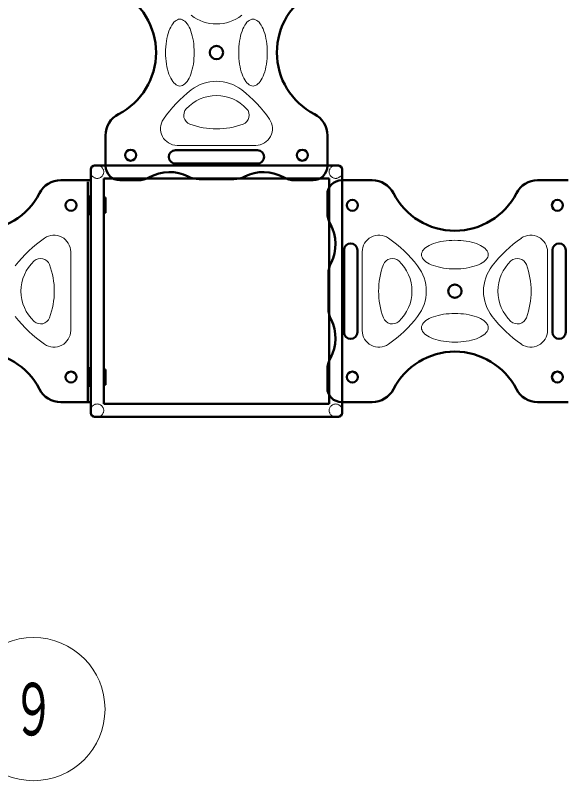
# Model space of a CAD drawing. Units: millimetres on the paper. Extents: x -385 to 0, y -594 to 267.
# Drawn here: x -288.2 to -265.08, y 118.37 to 150.45 of the extents above; entities that cross this region are included whole.
import ezdxf
from ezdxf.enums import TextEntityAlignment as Align

# ---------------------------------------------------------------- set-up
doc = ezdxf.new("R2010")
doc.units = ezdxf.units.MM
doc.linetypes.add('USER1', pattern=[4.5, 2.5, -2])
doc.layers.add('LY_1', color=140, linetype='Continuous', lineweight=50)
doc.styles.add('ＭＳ ゴシック', font='')
doc.styles.get('ＭＳ ゴシック').set_extended_font_data('MS Gothic')

msp = doc.modelspace()

# ---------------------------------------------------------------- linework, layer by layer
at = {"layer": 'LY_1'}
for p, q in [((-284.416, 144.139), (-284.416, 145.42)), ((-275.116, 144.139), (-275.116, 145.42)), ((-281.486, 144.799), (-278.046, 144.799)), ((-284.878, 144.161), (-274.654, 144.161)), ((-281.486, 144.239), (-278.046, 144.239)), ((-285.038, 133.777), (-285.038, 144.001)), ((-274.494, 144.001), (-274.494, 133.777)), ((-285.038, 143.539), (-286.298, 143.539)), ((-285.166, 143.479), (-285.166, 134.299)), ((-284.494, 143.617), (-275.038, 143.617)), ((-284.494, 134.161), (-284.494, 143.617)), ((-283.059, 143.539), (-283.816, 143.539)), ((-280.495, 143.584), (-279.766, 143.584)), ((-279.038, 143.584), (-279.766, 143.584)), ((-276.473, 143.539), (-275.716, 143.539)), ((-275.038, 143.617), (-275.038, 134.161)), ((-274.516, 143.539), (-273.235, 143.539)), ((-265.016, 143.539), (-266.298, 143.539)), ((-285.038, 142.809), (-285.166, 142.809)), ((-285.11, 142.169), (-285.11, 142.809)), ((-285.038, 142.859), (-285.086, 142.859)), ((-284.422, 142.809), (-284.494, 142.809)), ((-284.422, 142.169), (-284.422, 142.809)), ((-275.116, 142.182), (-275.116, 142.939)), ((-285.038, 142.169), (-285.166, 142.169)), ((-284.422, 142.169), (-284.494, 142.169)), ((-285.038, 142.119), (-285.086, 142.119)), ((-274.416, 137.169), (-274.416, 140.609)), ((-273.856, 137.169), (-273.856, 140.609)), ((-265.676, 137.169), (-265.676, 140.609)), ((-265.116, 137.169), (-265.116, 140.609)), ((-275.071, 139.617), (-275.071, 138.889)), ((-275.071, 138.16), (-275.071, 138.889)), ((-285.038, 135.609), (-285.166, 135.609)), ((-285.11, 135.609), (-285.11, 134.969)), ((-285.038, 135.659), (-285.086, 135.659)), ((-284.422, 135.609), (-284.494, 135.609)), ((-284.422, 135.609), (-284.422, 134.969)), ((-275.116, 135.596), (-275.116, 134.839)), ((-285.038, 134.969), (-285.166, 134.969)), ((-285.038, 134.919), (-285.086, 134.919)), ((-284.422, 134.969), (-284.494, 134.969)), ((-285.056, 134.239), (-286.298, 134.239)), ((-275.038, 134.161), (-284.494, 134.161)), ((-274.516, 134.239), (-273.235, 134.239)), ((-265.016, 134.239), (-266.298, 134.239)), ((-274.654, 133.617), (-284.878, 133.617))]:
    msp.add_line(p, q, dxfattribs=at)
at = {"layer": 'LY_1', "color": 7, "lineweight": 13}
for p, q in [((-278.119, 145.002), (-281.413, 145.002)), ((-285.88, 137.242), (-285.88, 140.536)), ((-273.653, 140.536), (-273.653, 137.242)), ((-265.88, 140.536), (-265.88, 137.242))]:
    msp.add_line(p, q, dxfattribs=at)
for points in [[(-281.3, 147.489), (-281.247, 147.494), (-281.195, 147.51), (-281.144, 147.537), (-281.094, 147.573), (-281.046, 147.62), (-281, 147.676), (-280.955, 147.742), (-280.914, 147.816), (-280.875, 147.899), (-280.84, 147.989), (-280.808, 148.086), (-280.78, 148.189), (-280.756, 148.297), (-280.736, 148.41), (-280.72, 148.527), (-280.709, 148.646), (-280.702, 148.767), (-280.7, 148.889), (-280.702, 149.011), (-280.709, 149.132), (-280.72, 149.251), (-280.736, 149.368), (-280.756, 149.481), (-280.78, 149.589), (-280.808, 149.692), (-280.84, 149.789), (-280.875, 149.879), (-280.914, 149.961), (-280.955, 150.036), (-281, 150.101), (-281.046, 150.158), (-281.094, 150.204), (-281.144, 150.241), (-281.195, 150.268), (-281.247, 150.284), (-281.3, 150.289), (-281.352, 150.284), (-281.404, 150.268), (-281.455, 150.241), (-281.505, 150.204), (-281.553, 150.158), (-281.6, 150.101), (-281.644, 150.036), (-281.685, 149.961), (-281.724, 149.879), (-281.759, 149.789), (-281.791, 149.692), (-281.819, 149.589), (-281.843, 149.481), (-281.863, 149.368), (-281.879, 149.251), (-281.89, 149.132), (-281.897, 149.011), (-281.9, 148.889), (-281.897, 148.767), (-281.89, 148.646), (-281.879, 148.527), (-281.863, 148.41), (-281.843, 148.297), (-281.819, 148.189), (-281.791, 148.086), (-281.759, 147.989), (-281.724, 147.899), (-281.685, 147.816), (-281.644, 147.742), (-281.6, 147.676), (-281.553, 147.62), (-281.505, 147.573), (-281.455, 147.537), (-281.404, 147.51), (-281.352, 147.494)], [(-278.233, 147.489), (-278.18, 147.494), (-278.129, 147.51), (-278.077, 147.537), (-278.028, 147.573), (-277.979, 147.62), (-277.933, 147.676), (-277.889, 147.742), (-277.847, 147.816), (-277.808, 147.899), (-277.773, 147.989), (-277.741, 148.086), (-277.713, 148.189), (-277.689, 148.297), (-277.669, 148.41), (-277.653, 148.527), (-277.642, 148.646), (-277.635, 148.767), (-277.633, 148.889), (-277.635, 149.011), (-277.642, 149.132), (-277.653, 149.251), (-277.669, 149.368), (-277.689, 149.481), (-277.713, 149.589), (-277.741, 149.692), (-277.773, 149.789), (-277.808, 149.879), (-277.847, 149.961), (-277.889, 150.036), (-277.933, 150.101), (-277.979, 150.158), (-278.028, 150.204), (-278.077, 150.241), (-278.129, 150.268), (-278.18, 150.284), (-278.233, 150.289), (-278.285, 150.284), (-278.337, 150.268), (-278.388, 150.241), (-278.438, 150.204), (-278.486, 150.158), (-278.533, 150.101), (-278.577, 150.036), (-278.618, 149.961), (-278.657, 149.879), (-278.692, 149.789), (-278.724, 149.692), (-278.752, 149.589), (-278.777, 149.481), (-278.797, 149.368), (-278.812, 149.251), (-278.824, 149.132), (-278.83, 149.011), (-278.833, 148.889), (-278.83, 148.767), (-278.824, 148.646), (-278.812, 148.527), (-278.797, 148.41), (-278.777, 148.297), (-278.752, 148.189), (-278.724, 148.086), (-278.692, 147.989), (-278.657, 147.899), (-278.618, 147.816), (-278.577, 147.742), (-278.533, 147.676), (-278.486, 147.62), (-278.438, 147.573), (-278.388, 147.537), (-278.337, 147.51), (-278.285, 147.494)], [(-268.366, 140.422), (-268.371, 140.475), (-268.387, 140.526), (-268.414, 140.578), (-268.451, 140.627), (-268.497, 140.676), (-268.554, 140.722), (-268.619, 140.766), (-268.694, 140.808), (-268.776, 140.847), (-268.866, 140.882), (-268.963, 140.914), (-269.066, 140.942), (-269.174, 140.966), (-269.287, 140.986), (-269.404, 141.002), (-269.523, 141.013), (-269.644, 141.02), (-269.766, 141.022), (-269.888, 141.02), (-270.009, 141.013), (-270.128, 141.002), (-270.245, 140.986), (-270.358, 140.966), (-270.466, 140.942), (-270.569, 140.914), (-270.666, 140.882), (-270.756, 140.847), (-270.839, 140.808), (-270.913, 140.766), (-270.979, 140.722), (-271.035, 140.676), (-271.082, 140.627), (-271.118, 140.578), (-271.145, 140.526), (-271.161, 140.475), (-271.166, 140.422), (-271.161, 140.37), (-271.145, 140.318), (-271.118, 140.267), (-271.082, 140.217), (-271.035, 140.169), (-270.979, 140.122), (-270.913, 140.078), (-270.839, 140.037), (-270.756, 139.998), (-270.666, 139.963), (-270.569, 139.931), (-270.466, 139.903), (-270.358, 139.878), (-270.245, 139.858), (-270.128, 139.843), (-270.009, 139.831), (-269.888, 139.825), (-269.766, 139.822), (-269.644, 139.825), (-269.523, 139.831), (-269.404, 139.843), (-269.287, 139.858), (-269.174, 139.878), (-269.066, 139.903), (-268.963, 139.931), (-268.866, 139.963), (-268.776, 139.998), (-268.694, 140.037), (-268.619, 140.078), (-268.554, 140.122), (-268.497, 140.169), (-268.451, 140.217), (-268.414, 140.267), (-268.387, 140.318), (-268.371, 140.37)], [(-268.366, 137.355), (-268.371, 137.408), (-268.387, 137.46), (-268.414, 137.511), (-268.451, 137.561), (-268.497, 137.609), (-268.554, 137.655), (-268.619, 137.7), (-268.694, 137.741), (-268.776, 137.78), (-268.866, 137.815), (-268.963, 137.847), (-269.066, 137.875), (-269.174, 137.899), (-269.287, 137.919), (-269.404, 137.935), (-269.523, 137.946), (-269.644, 137.953), (-269.766, 137.955), (-269.888, 137.953), (-270.009, 137.946), (-270.128, 137.935), (-270.245, 137.919), (-270.358, 137.899), (-270.466, 137.875), (-270.569, 137.847), (-270.666, 137.815), (-270.756, 137.78), (-270.839, 137.741), (-270.913, 137.7), (-270.979, 137.655), (-271.035, 137.609), (-271.082, 137.561), (-271.118, 137.511), (-271.145, 137.46), (-271.161, 137.408), (-271.166, 137.355), (-271.161, 137.303), (-271.145, 137.251), (-271.118, 137.2), (-271.082, 137.15), (-271.035, 137.102), (-270.979, 137.055), (-270.913, 137.011), (-270.839, 136.97), (-270.756, 136.931), (-270.666, 136.896), (-270.569, 136.864), (-270.466, 136.836), (-270.358, 136.812), (-270.245, 136.792), (-270.128, 136.776), (-270.009, 136.765), (-269.888, 136.758), (-269.766, 136.755), (-269.644, 136.758), (-269.523, 136.765), (-269.404, 136.776), (-269.287, 136.792), (-269.174, 136.812), (-269.066, 136.836), (-268.963, 136.864), (-268.866, 136.896), (-268.776, 136.931), (-268.694, 136.97), (-268.619, 137.011), (-268.554, 137.055), (-268.497, 137.102), (-268.451, 137.15), (-268.414, 137.2), (-268.387, 137.251), (-268.371, 137.303)]]:
    msp.add_lwpolyline(points, close=True, dxfattribs=at)
at = {"layer": 'LY_1'}
for centre, radius in [((-279.766, 148.889), 0.28), ((-283.366, 144.589), 0.23), ((-276.166, 144.589), 0.23), ((-285.866, 142.489), 0.23), ((-274.066, 142.489), 0.23), ((-265.466, 142.489), 0.23), ((-269.766, 138.889), 0.28), ((-285.866, 135.289), 0.23), ((-274.066, 135.289), 0.23), ((-265.466, 135.289), 0.23)]:
    msp.add_circle(centre, radius, dxfattribs=at)
at = {"layer": 'LY_1', "color": 7, "linetype": 'USER1', "lineweight": 13}
for centre in [(-284.766, 143.889), (-274.766, 143.889), (-284.766, 133.889), (-274.766, 133.889)]:
    msp.add_circle(centre, 0.272, dxfattribs=at)
at = {"layer": 'LY_1', "color": 7, "lineweight": 13}
msp.add_circle((-287.44, 121.371), 3, dxfattribs=at)
at = {"layer": 'LY_1'}
for centre, radius, start, end in [((-285.2, 148.889), 2.9, 297.2117, 62.7883), ((-274.333, 148.889), 2.9, 117.2117, 242.7883), ((-283.416, 145.42), 1, 117.2117, 180), ((-276.116, 145.42), 1, 0, 62.7883), ((-281.486, 144.519), 0.28, 90, 270), ((-278.046, 144.519), 0.28, 270, 90), ((-284.878, 144.001), 0.16, 90, 180), ((-283.816, 144.139), 0.6, 180, 270), ((-275.716, 144.139), 0.6, 270, 0), ((-274.654, 144.001), 0.16, 0, 90), ((-281.735, 142.169), 1.714, 62.8071, 119.1962), ((-277.797, 142.169), 1.714, 60.8038, 117.1929), ((-286.298, 142.539), 1, 90, 152.7883), ((-283.059, 144.539), 1, 270, 299.1962), ((-280.495, 144.584), 1, 242.8071, 270), ((-279.038, 144.584), 1, 270, 297.1929), ((-276.473, 144.539), 1, 240.8038, 270), ((-274.516, 142.939), 0.6, 90, 180), ((-273.235, 142.539), 1, 27.2117, 90), ((-266.298, 142.539), 1, 90, 152.7883), ((-289.766, 144.322), 2.9, 207.2117, 332.7883), ((-285.086, 142.779), 0.08, 90, 180), ((-269.766, 144.322), 2.9, 207.2117, 332.7883), ((-285.086, 142.199), 0.08, 180, 270), ((-274.116, 142.182), 1, 180, 209.1962), ((-276.486, 140.858), 1.714, 332.8071, 29.1962), ((-274.136, 140.609), 0.28, 0, 180), ((-265.396, 140.609), 0.28, 0, 180), ((-274.071, 139.617), 1, 152.8071, 180), ((-274.071, 138.16), 1, 180, 207.1929), ((-276.486, 136.92), 1.714, 330.8038, 27.1929), ((-274.136, 137.169), 0.28, 180, 0), ((-265.396, 137.169), 0.28, 180, 0), ((-289.766, 133.455), 2.9, 27.2117, 152.7883), ((-269.766, 133.455), 2.9, 27.2117, 152.7883), ((-274.116, 135.596), 1, 150.8038, 180), ((-285.086, 135.579), 0.08, 90, 180), ((-286.298, 135.239), 1, 207.2117, 270), ((-285.086, 134.999), 0.08, 180, 270), ((-274.516, 134.839), 0.6, 180, 270), ((-273.235, 135.239), 1, 270, 332.7883), ((-266.298, 135.239), 1, 207.2117, 270), ((-284.878, 133.777), 0.16, 180, 270), ((-274.654, 133.777), 0.16, 270, 0)]:
    msp.add_arc(centre, radius, start, end, dxfattribs=at)
at = {"layer": 'LY_1', "color": 7, "lineweight": 13}
for centre, radius, start, end in [((-279.766, 151.817), 1.728, 232.1654, 307.8346), ((-279.766, 145.96), 1.728, 52.1654, 127.8346), ((-277.391, 142.903), 5.6, 127.8346, 145.1553), ((-282.141, 142.903), 5.6, 34.8447, 52.1654), ((-279.766, 145.36), 1.728, 42.9182, 137.0818), ((-280.739, 146.265), 0.4, 137.0818, 249.4705), ((-278.793, 146.265), 0.4, 290.5295, 42.9182), ((-281.413, 145.702), 0.7, 145.1553, 270), ((-278.119, 145.702), 0.7, 270, 34.8447), ((-279.766, 148.863), 3.174, 249.4705, 290.5295), ((-286.58, 140.536), 0.7, 0, 124.8447), ((-272.953, 140.536), 0.7, 55.1553, 180), ((-266.58, 140.536), 0.7, 0, 124.8447), ((-283.78, 136.514), 5.6, 124.8447, 142.1654), ((-275.752, 136.514), 5.6, 37.8346, 55.1553), ((-263.78, 136.514), 5.6, 124.8447, 142.1654), ((-287.142, 139.862), 0.4, 20.5295, 132.9182), ((-272.39, 139.862), 0.4, 47.0818, 159.4705), ((-267.142, 139.862), 0.4, 20.5295, 132.9182), ((-286.238, 138.889), 1.728, 132.9182, 227.0818), ((-289.74, 138.889), 3.174, 339.4705, 20.5295), ((-269.792, 138.889), 3.174, 159.4705, 200.5295), ((-273.295, 138.889), 1.728, 312.9182, 47.0818), ((-272.695, 138.889), 1.728, 322.1654, 37.8346), ((-266.838, 138.889), 1.728, 142.1654, 217.8346), ((-266.238, 138.889), 1.728, 132.9182, 227.0818), ((-269.74, 138.889), 3.174, 339.4705, 20.5295), ((-283.78, 141.264), 5.6, 217.8346, 235.1553), ((-287.142, 137.916), 0.4, 227.0818, 339.4705), ((-272.39, 137.916), 0.4, 200.5295, 312.9182), ((-275.752, 141.264), 5.6, 304.8447, 322.1654), ((-263.78, 141.264), 5.6, 217.8346, 235.1553), ((-267.142, 137.916), 0.4, 227.0818, 339.4705), ((-286.58, 137.242), 0.7, 235.1553, 0), ((-272.953, 137.242), 0.7, 180, 304.8447), ((-266.58, 137.242), 0.7, 235.1553, 0)]:
    msp.add_arc(centre, radius, start, end, dxfattribs=at)

# ---------------------------------------------------------------- texts
at = {"layer": 'LY_1', "color": 7, "style": 'ＭＳ ゴシック', "width": 0.6}
msp.add_text('９', height=2.199, dxfattribs=at).set_placement((-287.44, 121.371), align=Align.MIDDLE_CENTER)

doc.saveas('drawing.dxf')
